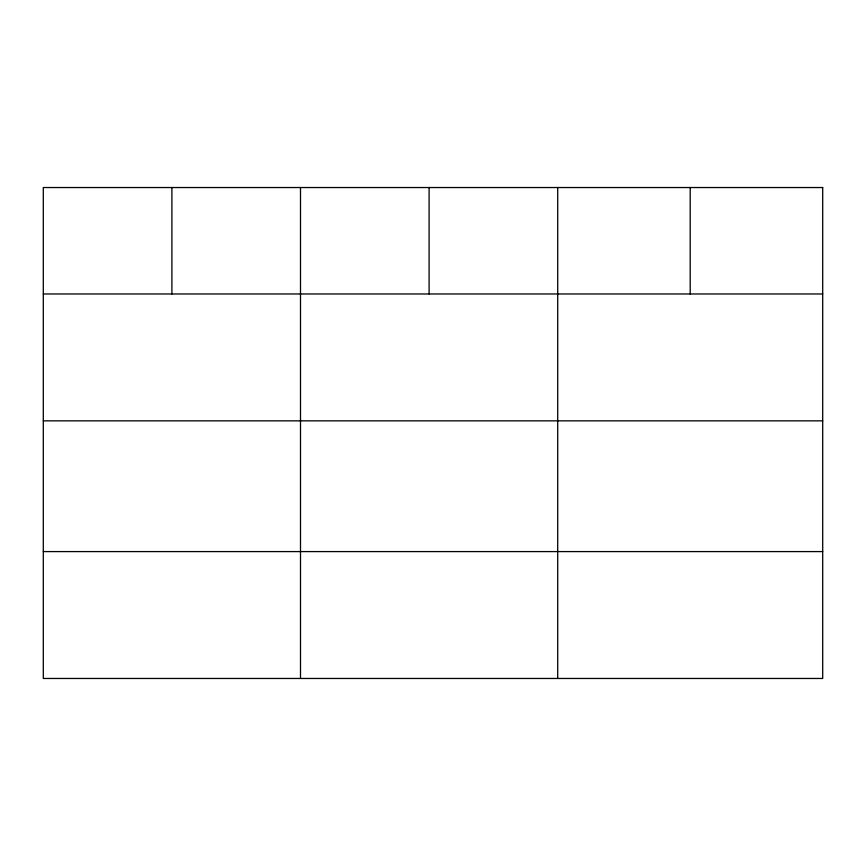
<?xml version="1.0" encoding="UTF-8"?>
<svg xmlns="http://www.w3.org/2000/svg" width="866" height="866" viewBox="0 0 866 866"><rect width="100%" height="100%" fill="white"/><g stroke="black" fill="none" stroke-linecap="round" stroke-linejoin="round"><path stroke-width="1.3" d="M43.3 293.975L822.7 293.975M43.3 420.854L822.7 420.854M43.3 551.588L822.7 551.588M690.202 187.532L690.202 293.975M557.704 187.532L557.704 678.468M429.103 187.532L429.103 293.975M300.502 187.532L300.502 678.468M171.901 187.532L171.901 293.975M822.7 187.532L43.3 187.532L43.3 678.468L822.7 678.468L822.7 187.532"/></g></svg>
